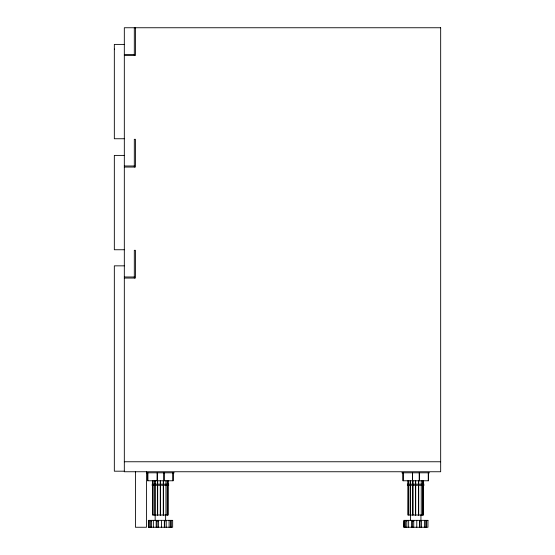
<?xml version="1.0" encoding="UTF-8"?>
<svg xmlns="http://www.w3.org/2000/svg" width="555" height="555" viewBox="0 0 555 555"><rect width="100%" height="100%" fill="white"/><g stroke="black" fill="none" stroke-linecap="round" stroke-linejoin="round"><path stroke-width="0.83" d="M124.32 44.4L114.33 44.4L114.33 138.75L124.32 138.75M124.32 54.432L134.31 54.432M124.32 55.5L135.42 55.5L135.42 27.75M124.32 155.4L114.33 155.4L114.33 249.75L124.32 249.75M124.32 165.987L134.31 165.987M124.32 167.055L135.42 167.055L135.42 139.305L134.31 139.305L134.31 167.055M124.32 265.845L114.33 265.845L114.33 471.195L124.32 471.195M124.32 276.987L134.31 276.987M124.32 278.055L135.42 278.055L135.42 250.305L134.31 250.305L134.31 278.055M124.32 461.76L440.67 461.76M146.52 472.811L174.27 472.811M401.82 472.811L429.57 472.811M152.028 484.175L168.762 484.175M407.328 484.175L424.062 484.175M152.028 485.237L168.762 485.237M407.328 485.237L424.062 485.237M151.834 520.874L150.329 520.874L150.329 527.25M158.626 520.874L156.177 520.874L156.177 527.25M407.134 520.874L405.629 520.874L405.629 527.25M413.926 520.874L411.477 520.874L411.477 527.25M428.404 472.811L428.404 480.776L402.986 480.776L402.986 472.811M428.266 472.811L428.266 480.776M426.622 527.25L426.622 520.874L425.74 520.874L425.74 527.25M424.409 520.347L424.409 527.25M423.548 480.776L423.548 484.175M423.548 485.237L423.548 515.033L407.842 515.033L407.842 485.237M422.952 480.776L422.952 484.175M422.952 485.237L422.952 515.033M422.515 480.776L422.515 484.175M422.515 485.237L422.515 515.033M421.543 527.25L421.543 520.874L419.649 520.874L419.649 527.25M421.245 480.776L421.245 484.175M421.245 485.237L421.245 515.033M420.933 515.033L420.933 520.347M419.989 520.874L419.989 527.25M419.337 472.811L419.337 480.776M419.275 472.811L419.275 480.776M418.699 480.776L418.699 484.175M418.699 485.237L418.699 515.033M418.595 480.776L418.595 484.175M418.595 485.237L418.595 515.033M416.784 520.347L416.784 527.25M415.695 480.776L415.695 484.175M415.695 485.237L415.695 515.033M415.591 480.776L415.591 484.175M415.591 485.237L415.591 515.033M413.732 520.874L413.732 527.25M412.982 480.776L412.982 484.175M412.982 485.237L412.982 515.033M412.691 480.776L412.691 484.175M412.691 485.237L412.691 515.033M412.421 520.874L412.421 527.25M410.429 480.776L410.429 484.175M410.429 485.237L410.457 520.347M410.138 480.776L410.138 484.175M410.138 485.237L410.138 515.033M408.653 520.347L408.653 527.25M408.438 480.776L408.355 484.175M408.438 485.237L408.355 515.033M407.842 480.776L407.842 484.175M406.836 520.874L406.836 527.25M404.262 527.25L404.262 520.874L404.089 527.25M403.124 472.811L403.124 480.776M173.105 472.811L173.105 480.776L147.685 480.776L147.685 472.811M172.966 472.811L172.966 480.776M171.322 527.25L171.322 520.874L170.44 520.874L170.44 527.25M169.108 520.347L169.108 527.25M168.248 480.776L168.248 484.175M168.248 485.237L168.248 515.033L152.542 515.033L152.542 485.237M167.652 480.776L167.652 484.175M167.652 485.237L167.652 515.033M167.215 480.776L167.215 484.175M167.215 485.237L167.215 515.033M166.243 527.25L166.243 520.874L164.349 520.874L164.349 527.25M165.945 480.776L165.945 484.175M165.945 485.237L165.945 515.033M165.633 515.033L165.633 520.347M164.689 520.874L164.689 527.25M164.037 472.811L164.037 480.776M163.975 472.811L163.975 480.776M163.399 480.776L163.399 484.175M163.399 485.237L163.399 515.033M163.295 480.776L163.295 484.175M163.295 485.237L163.295 515.033M161.484 520.347L161.484 527.25M160.395 480.776L160.395 484.175M160.395 485.237L160.395 515.033M160.291 480.776L160.291 484.175M160.291 485.237L160.291 515.033M158.432 520.874L158.432 527.25M157.682 480.776L157.682 484.175M157.682 485.237L157.682 515.033M157.391 480.776L157.391 484.175M157.391 485.237L157.391 515.033M157.12 520.874L157.12 527.25M155.129 480.776L155.129 484.175M155.129 485.237L155.157 520.347M154.838 480.776L154.838 484.175M154.838 485.237L154.838 515.033M153.353 520.347L153.353 527.25M153.138 480.776L153.055 484.175M153.138 485.237L153.138 515.033M152.542 480.776L152.542 484.175M151.536 520.874L151.536 527.25M148.962 527.25L148.962 520.874L148.789 527.25M147.824 472.811L147.824 480.776M146.52 471.75L146.52 527.25L135.42 527.25L135.42 471.75M134.31 27.75L134.31 55.5M114.503 49.083L114.503 49.659M440.67 27.75L124.32 27.75L124.32 471.75L440.67 471.75L440.67 27.75M172.654 520.347L148.518 520.347L148.518 527.25L172.654 527.25L172.654 520.347M427.954 520.347L403.818 520.347L403.818 527.25L427.954 527.25L427.954 520.347M412.559 480.776L412.559 472.811L412.497 480.776M157.259 480.776L157.259 472.811L157.197 480.776"/></g></svg>
